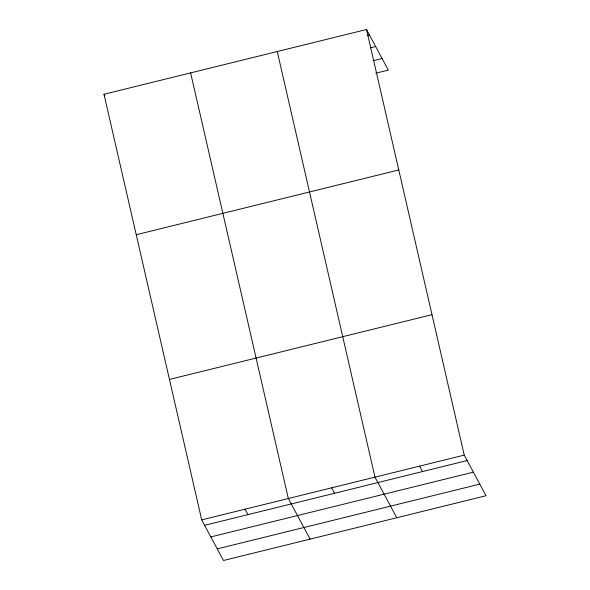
<?xml version="1.0" encoding="UTF-8"?>
<svg xmlns="http://www.w3.org/2000/svg" width="590" height="590" viewBox="0 0 590 590"><rect width="100%" height="100%" fill="white"/><g stroke="black" fill="none" stroke-linecap="round" stroke-linejoin="round"><path stroke-width="0.89" d="M366.53 29.5L464.234 455.126L486.013 495.733L223.47 560.5L201.699 519.886L103.988 94.267L366.53 29.5L388.301 70.114L375.808 73.197M367.651 35.37L369.436 34.928M370.306 47.864L375.66 46.536M373.153 60.704L382.077 58.498M136.231 234.724L398.774 169.957M169.455 379.436L431.991 314.669M201.699 519.886L464.234 455.126M204.605 525.321L467.147 460.554M210.837 536.929L473.372 472.162M217.245 548.892L479.781 484.125M419.601 466.137L422.514 471.565M396.746 517.755L374.975 477.14L277.263 51.522M331.654 487.827L334.567 493.262M103.988 94.267L104.821 95.816M310.111 539.127L288.333 498.513L190.629 72.895M245.012 509.2L247.925 514.635"/></g></svg>
